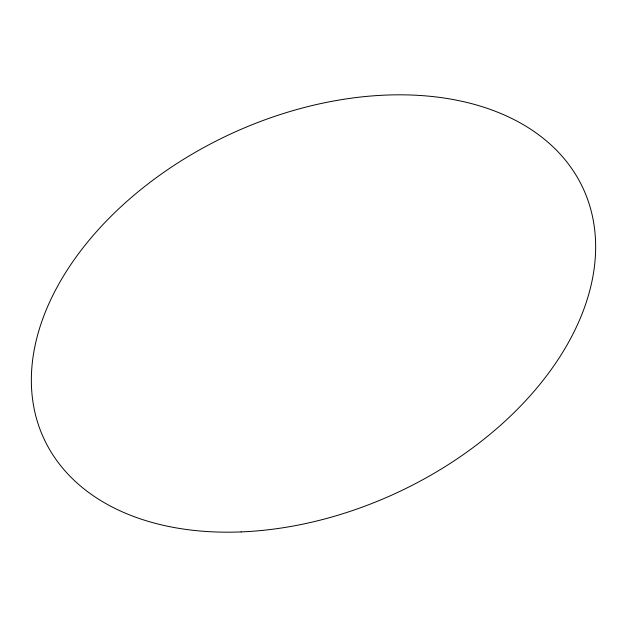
<?xml version="1.0" encoding="UTF-8"?>
<svg xmlns="http://www.w3.org/2000/svg" width="627" height="627" viewBox="0 0 627 627"><rect width="100%" height="100%" fill="white"/><g stroke="black" fill="none" stroke-linecap="round" stroke-linejoin="round"><path stroke-width="0.94" d="M241.113 531.908A297.222 197.717 -24.9 0 0 585.869 194.778A297.222 197.717 -24.9 0 0 113.526 213.815A297.222 197.717 -24.9 0 0 241.113 531.908"/></g></svg>
